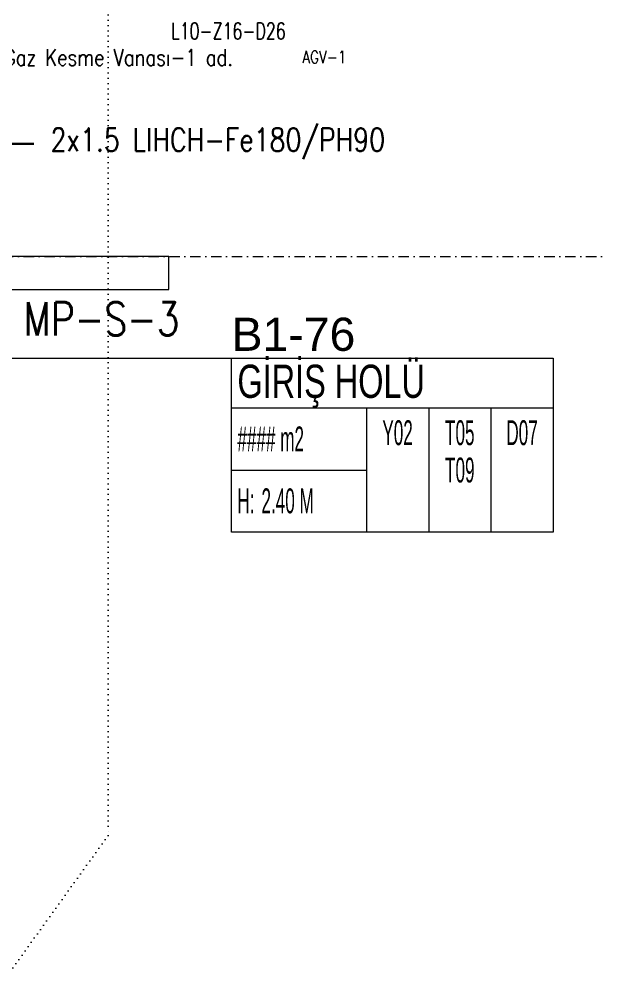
# Model space of a CAD drawing. Header units: metres. Extents: x -19121 to 152404, y -12107 to 46241.
# Drawn here: x 68445 to 69143, y -874 to 286 of the extents above; entities that cross this region are included whole.
import ezdxf
from ezdxf.enums import TextEntityAlignment as Align

# ---------------------------------------------------------------- set-up
doc = ezdxf.new("R2010")
doc.units = ezdxf.units.M
doc.header["$LTSCALE"] = 50
doc.header["$MEASUREMENT"] = 0
doc.linetypes.add('DASHDOT2', pattern=[0.5, 0.25, -0.125, 0, -0.125])
doc.linetypes.add('DOT2', pattern=[0.125, 0, -0.125])
doc.layers.get('0').update_dxf_attribs({"color": 9, "lineweight": 9})
for name, color, linetype, lineweight in [('06D', 9, 'Continuous', 9), ('20', 9, 'DOT2', 9), ('21_mahal200', 9, 'Continuous', 9), ('24', 9, 'DASHDOT2', 9), ('E-DEDEKTÖR NUMARALARI', 20, 'Continuous', 30), ('E-YAZI', 7, 'Continuous', 30)]:
    doc.layers.add(name, color=color, linetype=linetype, lineweight=lineweight)
doc.styles.add('Arial', font='arial.ttf', dxfattribs={"height": 2.5})
doc.styles.add('E-YAZI', font='txttw.shx', dxfattribs={"height": 200})
doc.styles.add('MuuM_TEXT-STANDART', font='ARIALN.TTF')
doc.dimstyles.new('MuuM_DIM200', dxfattribs={"dimscale": 20, "dimtxt": 2, "dimasz": 1, "dimexe": 1, "dimexo": 1, "dimgap": 1, "dimtad": 1, "dimdec": 1, "dimrnd": 0.5, "dimdsep": 46, "dimtxsty": 'MuuM_TEXT-STANDART', "dimblk": 'ARCHTICK', "dimcen": 0, "dimdle": 0.15, "dimclrd": 256, "dimclre": 256, "dimclrt": 256, "dimadec": 0, "dimazin": 0, "dimtfac": 5, "dimtdec": 1, "dimtix": 1, "dimtmove": 2, "dimatfit": 3, "dimldrblk": 'DOT', "dimfxl": 3, "dimfxlon": 1, "dimtolj": 1, "dimlwd": -1, "dimlwe": -1, "dimarcsym": 0})

# ---------------------------------------------------------------- blocks, each defined once
blk = doc.blocks.new('p-akslar_yeni')
at = {"layer": '24'}
blk.add_lwpolyline([(18840, -8575), (20861, -8575)], dxfattribs=at)
blk = doc.blocks.new('0_roomno2')
blk.add_lwpolyline([(19.375, -10.5), (0, -10.5), (0, 0), (19.375, 0)], close=True)
for points in [[(0, -3), (19.375, -3)], [(8.125, -3), (8.125, -10.5)], [(11.875, -3), (11.875, -10.5)], [(15.625, -3), (15.625, -10.5)], [(0, -6.75), (8.125, -6.75)]]:
    blk.add_lwpolyline(points)
at = {"style": 'MuuM_TEXT-STANDART', "width": 0.6}
blk.add_text('H:', height=1.5, dxfattribs=at).set_placement((0.35, -8.608), align=Align.MIDDLE_LEFT)
at = {"style": 'Arial'}
blk.add_attdef('ODANO', (0, 1.17), '', height=2, dxfattribs=at)
blk.add_attdef('MEKANADI', text='', height=2, dxfattribs=at).set_placement((0.35, -3), align=Align.BOTTOM_LEFT)
at = {"style": 'MuuM_TEXT-STANDART', "width": 0.6}
for tag, p in [('YER01', (10, -4.5)), ('TAVAN01', (13.75, -4.5)), ('DUVAR01', (17.5, -4.5)), ('YER02', (10, -6.75)), ('TAVAN02', (13.75, -6.75)), ('DUVAR02', (17.5, -6.75)), ('YER03', (10, -9)), ('TAVAN03', (13.75, -9)), ('DUVAR03', (17.5, -9))]:
    blk.add_attdef(tag, text='', height=1.5, dxfattribs=at).set_placement(p, align=Align.MIDDLE_CENTER)
for tag, p in [('M2', (0.35, -4.875)), ('TEMIZTAVANYUKSEKLIGI', (1.8, -8.608))]:
    blk.add_attdef(tag, text='', height=1.5, dxfattribs=at).set_placement(p, align=Align.MIDDLE_LEFT)
blk = doc.blocks.new('_ArchTick')
at = {"color": 0, "linetype": 'ByBlock', "const_width": 0.15}
blk.add_lwpolyline([(-0.5, -0.5), (0.5, 0.5)], dxfattribs=at)
blk = doc.blocks.new('_Dot')
at = {"color": 0, "linetype": 'ByBlock', "lineweight": -2}
blk.add_line((-0.5, 0), (-1, 0), dxfattribs=at)
at = {"color": 0, "linetype": 'ByBlock', "const_width": 0.5}
blk.add_lwpolyline([(-0.25, 0, 1), (0.25, 0, 1)], format="xyb", close=True, dxfattribs=at)
blk = doc.blocks.new('1.bod.mimari1.elk')
at = {"layer": '06D'}
blk.add_lwpolyline([(12625.01, -8630), (12425, -8630), (12425, -8670), (12625.01, -8670)], close=True, dxfattribs=at)
at = {"layer": '20'}
blk.add_lwpolyline([(11136.56, -4590), (12116.71, -5194.47), (12552, -6338.67), (12552, -9327.81), (12425, -9504.28)], dxfattribs=at)
at = {"layer": '21_mahal200'}
ref = blk.add_blockref('0_roomno2', (12700.75, -8752.49), dxfattribs=dict(at, xscale=20, yscale=20, zscale=20))
ref.add_attrib('ODANO', 'B1-76', (12700.75, -8743.84), dxfattribs={"layer": '0', "height": 40, "style": 'Arial'})
ref.add_attrib('MEKANADI', 'GİRİŞ HOLÜ', dxfattribs={"layer": '0', "height": 40, "style": 'Arial', "width": 0.7}).set_placement((12707.75, -8812.49), align=Align.BOTTOM_LEFT)
ref.add_attrib('M2', '#### m2', dxfattribs={"layer": '0', "height": 30, "style": 'MuuM_TEXT-STANDART', "width": 0.6}).set_placement((12707.75, -8849.99), align=Align.MIDDLE_LEFT)
ref.add_attrib('TEMIZTAVANYUKSEKLIGI', '2.40 M', dxfattribs={"layer": '0', "height": 30, "style": 'MuuM_TEXT-STANDART', "width": 0.6}).set_placement((12736.75, -8924.64), align=Align.MIDDLE_LEFT)
ref.add_attrib('YER01', 'Y02', dxfattribs={"layer": '0', "height": 30, "style": 'MuuM_TEXT-STANDART', "width": 0.6}).set_placement((12900.75, -8842.49), align=Align.MIDDLE_CENTER)
ref.add_attrib('TAVAN01', 'T05', dxfattribs={"layer": '0', "height": 30, "style": 'MuuM_TEXT-STANDART', "width": 0.6}).set_placement((12975.75, -8842.49), align=Align.MIDDLE_CENTER)
ref.add_attrib('DUVAR01', 'D07', dxfattribs={"layer": '0', "height": 30, "style": 'MuuM_TEXT-STANDART', "width": 0.6}).set_placement((13050.75, -8842.49), align=Align.MIDDLE_CENTER)
ref.add_attrib('TAVAN02', 'T09', dxfattribs={"layer": '0', "height": 30, "style": 'MuuM_TEXT-STANDART', "width": 0.6}).set_placement((12975.75, -8887.49), align=Align.MIDDLE_CENTER)
blk.add_leader([(11956.34, -8752.49), (12700.75, -8752.49)], dimstyle='MuuM_DIM200', override={"dimasz": 1, "dimfxl": 10}, dxfattribs=at)

msp = doc.modelspace()

# ---------------------------------------------------------------- linework, layer by layer
at = {"layer": 'E-YAZI', "color": 3}
msp.add_line((68462.5, 135.7), (68294.5, 135.7), dxfattribs=at)

# ---------------------------------------------------------------- block references
at = {"layer": '06D'}
msp.add_blockref('1.bod.mimari1.elk', (56000, 8630), dxfattribs=at)
at = {"layer": '24'}
msp.add_blockref('p-akslar_yeni', (49585, 8575), dxfattribs=at)

# ---------------------------------------------------------------- texts
at = {"layer": 'E-DEDEKTÖR NUMARALARI', "style": 'E-YAZI', "width": 0.7}
msp.add_text('L10-Z16-D26', height=20, dxfattribs=at).set_placement((68628, 261.7))
at = {"layer": 'E-YAZI', "color": 3, "style": 'E-YAZI', "width": 0.8}
for s, height, p in [('Ana Gaz Kesme Vanası-1 ad.', 20, (68376.8, 229.8)), ('AGV-1', 15, (68786, 232.8)), ('2x1.5 LIHCH-Fe180/PH90', 28, (68482.5, 126.7)), ('MP-S-3', 40, (68450, -95.3))]:
    msp.add_text(s, height=height, dxfattribs=at).set_placement(p)

doc.saveas('drawing.dxf')
